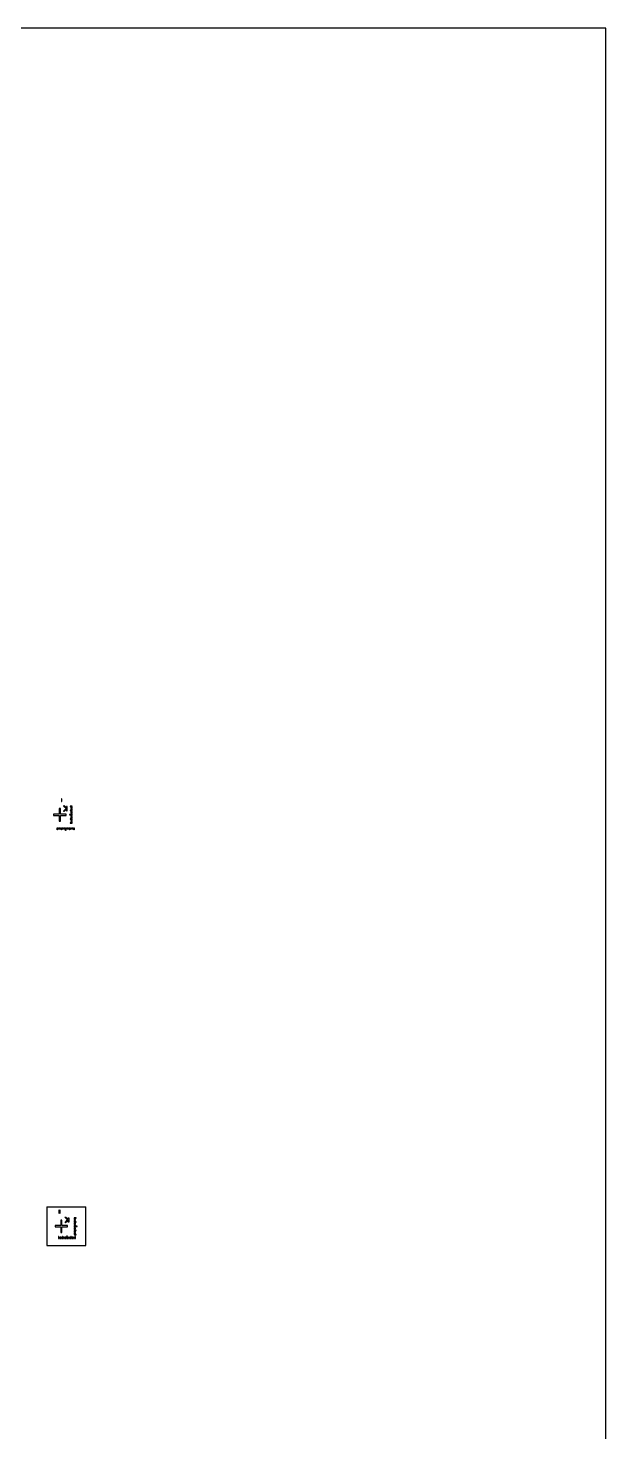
# Model space of a CAD drawing. Extents: x -119394 to 128420, y 74496 to 185496.
# Drawn here: x 55730 to 76507, y 134996 to 185496 of the extents above; entities that cross this region are included whole.
import ezdxf

# ---------------------------------------------------------------- set-up
doc = ezdxf.new("R2010")
doc.units = 13
for name, color, linetype in [('CHROME', 10, 'Continuous'), ('CL - Main', 150, 'Continuous'), ('Mask Borders', 40, 'Continuous')]:
    doc.layers.add(name, color=color, linetype=linetype)

msp = doc.modelspace()

# ---------------------------------------------------------------- linework, layer by layer
at = {"layer": 'CHROME'}
for p, q in [((56850, 142971), (56838, 142971)), ((56838, 142971), (56838, 142871)), ((56850, 142871), (56850, 142971)), ((56887, 142971), (56875, 142971)), ((56875, 142971), (56875, 142871)), ((56887, 142871), (56887, 142971)), ((56902, 142418), (56702, 142418)), ((56702, 142418), (56702, 142374)), ((56838, 142871), (56850, 142871)), ((56875, 142871), (56887, 142871)), ((56946, 142618), (56902, 142618)), ((56902, 142618), (56902, 142418)), ((56946, 142418), (56946, 142618)), ((57146, 142418), (56946, 142418)), ((57061, 142709), (57079, 142728)), ((57149, 142621), (57061, 142709)), ((57061, 142532), (57149, 142621)), ((57079, 142514), (57061, 142532)), ((57079, 142728), (57165, 142642)), ((57165, 142599), (57079, 142514)), ((57146, 142374), (57146, 142418)), ((57165, 142642), (57165, 142699)), ((57165, 142699), (57191, 142699)), ((57165, 142543), (57165, 142599)), ((57191, 142543), (57165, 142543)), ((57191, 142699), (57191, 142543)), ((57464, 142702), (57389, 142702)), ((57389, 142702), (57389, 142690)), ((57389, 142690), (57464, 142690)), ((57439, 142672), (57389, 142672)), ((57389, 142672), (57389, 142660)), ((57389, 142660), (57439, 142660)), ((57439, 142642), (57389, 142642)), ((57389, 142642), (57389, 142630)), ((57389, 142630), (57439, 142630)), ((57439, 142612), (57389, 142612)), ((57389, 142612), (57389, 142600)), ((57389, 142600), (57439, 142600)), ((57439, 142582), (57389, 142582)), ((57389, 142582), (57389, 142570)), ((57389, 142570), (57439, 142570)), ((57464, 142552), (57389, 142552)), ((57389, 142552), (57389, 142540)), ((57389, 142540), (57464, 142540)), ((57439, 142522), (57389, 142522)), ((57389, 142522), (57389, 142510)), ((57389, 142510), (57439, 142510)), ((57439, 142492), (57389, 142492)), ((57389, 142492), (57389, 142480)), ((57389, 142480), (57439, 142480)), ((57439, 142462), (57389, 142462)), ((57389, 142462), (57389, 142450)), ((57389, 142450), (57439, 142450)), ((57439, 142432), (57389, 142432)), ((57389, 142432), (57389, 142420)), ((57389, 142420), (57439, 142420)), ((57439, 142660), (57439, 142672)), ((57439, 142630), (57439, 142642)), ((57439, 142600), (57439, 142612)), ((57439, 142570), (57439, 142582)), ((57439, 142510), (57439, 142522)), ((57439, 142480), (57439, 142492)), ((57439, 142450), (57439, 142462)), ((57439, 142420), (57439, 142432)), ((57464, 142690), (57464, 142702)), ((57464, 142540), (57464, 142552)), ((56702, 142374), (56902, 142374)), ((56833, 142026), (56821, 142026)), ((56821, 142026), (56821, 141951)), ((56821, 141951), (56833, 141951)), ((56833, 141951), (56833, 142026)), ((56863, 142001), (56851, 142001)), ((56851, 142001), (56851, 141951)), ((56851, 141951), (56863, 141951)), ((56863, 141951), (56863, 142001)), ((56893, 142001), (56881, 142001)), ((56881, 142001), (56881, 141951)), ((56881, 141951), (56893, 141951)), ((56893, 141951), (56893, 142001)), ((56902, 142374), (56902, 142174)), ((56902, 142174), (56946, 142174)), ((56923, 142001), (56911, 142001)), ((56911, 142001), (56911, 141951)), ((56911, 141951), (56923, 141951)), ((56923, 141951), (56923, 142001)), ((56953, 142001), (56941, 142001)), ((56941, 142001), (56941, 141951)), ((56941, 141951), (56953, 141951)), ((56946, 142174), (56946, 142374)), ((56946, 142374), (57146, 142374)), ((56953, 141951), (56953, 142001)), ((56983, 142026), (56971, 142026)), ((56971, 142026), (56971, 141951)), ((56971, 141951), (56983, 141951)), ((56983, 141951), (56983, 142026)), ((57013, 142001), (57001, 142001)), ((57001, 142001), (57001, 141951)), ((57001, 141951), (57013, 141951)), ((57013, 141951), (57013, 142001)), ((57043, 142001), (57031, 142001)), ((57031, 142001), (57031, 141951)), ((57031, 141951), (57043, 141951)), ((57043, 141951), (57043, 142001)), ((57073, 142001), (57061, 142001)), ((57061, 142001), (57061, 141951)), ((57061, 141951), (57073, 141951)), ((57073, 141951), (57073, 142001)), ((57103, 142001), (57091, 142001)), ((57091, 142001), (57091, 141951)), ((57091, 141951), (57103, 141951)), ((57103, 141951), (57103, 142001)), ((57133, 142051), (57121, 142051)), ((57121, 142051), (57121, 141951)), ((57121, 141951), (57133, 141951)), ((57133, 141951), (57133, 142051)), ((57163, 142001), (57151, 142001)), ((57151, 142001), (57151, 141951)), ((57151, 141951), (57163, 141951)), ((57163, 141951), (57163, 142001)), ((57193, 142001), (57181, 142001)), ((57181, 142001), (57181, 141951)), ((57181, 141951), (57193, 141951)), ((57193, 141951), (57193, 142001)), ((57223, 142001), (57211, 142001)), ((57211, 142001), (57211, 141951)), ((57211, 141951), (57223, 141951)), ((57223, 141951), (57223, 142001)), ((57253, 142001), (57241, 142001)), ((57241, 142001), (57241, 141951)), ((57241, 141951), (57253, 141951)), ((57253, 141951), (57253, 142001)), ((57283, 142026), (57271, 142026)), ((57271, 142026), (57271, 141951)), ((57271, 141951), (57283, 141951)), ((57283, 141951), (57283, 142026)), ((57313, 142001), (57301, 142001)), ((57301, 142001), (57301, 141951)), ((57301, 141951), (57313, 141951)), ((57313, 141951), (57313, 142001)), ((57343, 142001), (57331, 142001)), ((57331, 142001), (57331, 141951)), ((57331, 141951), (57343, 141951)), ((57343, 141951), (57343, 142001)), ((57373, 142001), (57361, 142001)), ((57361, 142001), (57361, 141951)), ((57361, 141951), (57373, 141951)), ((57373, 141951), (57373, 142001)), ((57489, 142402), (57389, 142402)), ((57389, 142402), (57389, 142390)), ((57389, 142390), (57489, 142390)), ((57439, 142372), (57389, 142372)), ((57389, 142372), (57389, 142360)), ((57389, 142360), (57439, 142360)), ((57439, 142342), (57389, 142342)), ((57389, 142342), (57389, 142330)), ((57389, 142330), (57439, 142330)), ((57439, 142312), (57389, 142312)), ((57389, 142312), (57389, 142300)), ((57389, 142300), (57439, 142300)), ((57439, 142282), (57389, 142282)), ((57389, 142282), (57389, 142270)), ((57389, 142270), (57439, 142270)), ((57464, 142252), (57389, 142252)), ((57389, 142252), (57389, 142240)), ((57389, 142240), (57464, 142240)), ((57439, 142222), (57389, 142222)), ((57389, 142222), (57389, 142210)), ((57389, 142210), (57439, 142210)), ((57439, 142192), (57389, 142192)), ((57389, 142192), (57389, 142180)), ((57389, 142180), (57439, 142180)), ((57439, 142162), (57389, 142162)), ((57389, 142162), (57389, 142150)), ((57389, 142150), (57439, 142150)), ((57439, 142132), (57389, 142132)), ((57389, 142132), (57389, 142120)), ((57389, 142120), (57439, 142120)), ((57464, 142102), (57389, 142102)), ((57389, 142102), (57389, 142090)), ((57389, 142090), (57464, 142090)), ((57403, 142001), (57391, 142001)), ((57391, 142001), (57391, 141951)), ((57391, 141951), (57403, 141951)), ((57403, 141951), (57403, 142001)), ((57433, 142026), (57421, 142026)), ((57421, 142026), (57421, 141951)), ((57421, 141951), (57433, 141951)), ((57433, 141951), (57433, 142026)), ((57439, 142360), (57439, 142372)), ((57439, 142330), (57439, 142342)), ((57439, 142300), (57439, 142312)), ((57439, 142270), (57439, 142282)), ((57439, 142210), (57439, 142222)), ((57439, 142180), (57439, 142192)), ((57439, 142150), (57439, 142162)), ((57439, 142120), (57439, 142132)), ((57464, 142240), (57464, 142252)), ((57464, 142090), (57464, 142102)), ((57489, 142390), (57489, 142402))]:
    msp.add_line(p, q, dxfattribs=at)
at = {"layer": 'CL - Main'}
for p, q in [((56936, 157771), (56936, 157671)), ((56948, 157771), (56936, 157771)), ((56936, 157671), (56948, 157671)), ((56948, 157671), (56948, 157771)), ((56848, 157221), (56648, 157221)), ((56648, 157221), (56648, 157171)), ((56648, 157171), (56848, 157171)), ((56898, 157421), (56848, 157421)), ((56848, 157421), (56848, 157221)), ((56848, 157171), (56848, 156971)), ((56898, 157221), (56898, 157421)), ((57098, 157221), (56898, 157221)), ((56898, 156971), (56898, 157171)), ((56898, 157171), (57098, 157171)), ((57028, 157528), (57009, 157509)), ((57098, 157421), (57009, 157509)), ((57098, 157421), (57009, 157332)), ((57028, 157314), (57009, 157332)), ((57113, 157442), (57028, 157528)), ((57113, 157399), (57028, 157314)), ((57098, 157171), (57098, 157221)), ((57139, 157499), (57113, 157499)), ((57113, 157499), (57113, 157442)), ((57113, 157399), (57113, 157343)), ((57113, 157343), (57139, 157343)), ((57139, 157343), (57139, 157499)), ((57318, 157202), (57218, 157202)), ((57218, 157202), (57218, 157190)), ((57218, 157190), (57318, 157190)), ((57318, 157502), (57243, 157502)), ((57243, 157502), (57243, 157490)), ((57243, 157490), (57318, 157490)), ((57318, 157352), (57243, 157352)), ((57243, 157352), (57243, 157340)), ((57243, 157340), (57318, 157340)), ((57318, 157472), (57268, 157472)), ((57268, 157472), (57268, 157460)), ((57268, 157460), (57318, 157460)), ((57318, 157442), (57268, 157442)), ((57268, 157442), (57268, 157430)), ((57268, 157430), (57318, 157430)), ((57318, 157412), (57268, 157412)), ((57268, 157412), (57268, 157400)), ((57268, 157400), (57318, 157400)), ((57318, 157382), (57268, 157382)), ((57268, 157382), (57268, 157370)), ((57268, 157370), (57318, 157370)), ((57318, 157322), (57268, 157322)), ((57268, 157322), (57268, 157310)), ((57268, 157310), (57318, 157310)), ((57318, 157292), (57268, 157292)), ((57268, 157292), (57268, 157280)), ((57268, 157280), (57318, 157280)), ((57318, 157262), (57268, 157262)), ((57268, 157262), (57268, 157250)), ((57268, 157250), (57318, 157250)), ((57318, 157232), (57268, 157232)), ((57268, 157232), (57268, 157220)), ((57268, 157220), (57318, 157220)), ((57318, 157172), (57268, 157172)), ((57268, 157172), (57268, 157160)), ((57268, 157160), (57318, 157160)), ((57318, 157142), (57268, 157142)), ((57268, 157142), (57268, 157130)), ((57268, 157130), (57318, 157130)), ((57318, 157112), (57268, 157112)), ((57268, 157112), (57268, 157100)), ((57268, 157100), (57318, 157100)), ((57318, 157082), (57268, 157082)), ((57268, 157082), (57268, 157070)), ((57268, 157070), (57318, 157070)), ((57318, 157490), (57318, 157502)), ((57318, 157460), (57318, 157472)), ((57318, 157430), (57318, 157442)), ((57318, 157400), (57318, 157412)), ((57318, 157370), (57318, 157382)), ((57318, 157340), (57318, 157352)), ((57318, 157310), (57318, 157322)), ((57318, 157280), (57318, 157292)), ((57318, 157250), (57318, 157262)), ((57318, 157220), (57318, 157232)), ((57318, 157190), (57318, 157202)), ((57318, 157160), (57318, 157172)), ((57318, 157130), (57318, 157142)), ((57318, 157100), (57318, 157112)), ((57318, 157070), (57318, 157082)), ((56770, 156656), (56770, 156731)), ((56770, 156731), (56782, 156731)), ((56782, 156656), (56770, 156656)), ((56782, 156731), (56782, 156656)), ((56800, 156681), (56800, 156731)), ((56800, 156731), (56812, 156731)), ((56812, 156681), (56800, 156681)), ((56812, 156731), (56812, 156681)), ((56830, 156681), (56830, 156731)), ((56830, 156731), (56842, 156731)), ((56842, 156681), (56830, 156681)), ((56842, 156731), (56842, 156681)), ((56848, 156971), (56898, 156971)), ((56860, 156681), (56860, 156731)), ((56860, 156731), (56872, 156731)), ((56872, 156681), (56860, 156681)), ((56872, 156731), (56872, 156681)), ((56890, 156681), (56890, 156731)), ((56890, 156731), (56902, 156731)), ((56902, 156681), (56890, 156681)), ((56902, 156731), (56902, 156681)), ((56920, 156656), (56920, 156731)), ((56920, 156731), (56932, 156731)), ((56932, 156656), (56920, 156656)), ((56932, 156731), (56932, 156656)), ((56950, 156681), (56950, 156731)), ((56950, 156731), (56962, 156731)), ((56962, 156681), (56950, 156681)), ((56962, 156731), (56962, 156681)), ((56980, 156681), (56980, 156731)), ((56980, 156731), (56992, 156731)), ((56992, 156681), (56980, 156681)), ((56992, 156731), (56992, 156681)), ((57010, 156681), (57010, 156731)), ((57010, 156731), (57022, 156731)), ((57022, 156681), (57010, 156681)), ((57022, 156731), (57022, 156681)), ((57040, 156681), (57040, 156731)), ((57040, 156731), (57052, 156731)), ((57052, 156681), (57040, 156681)), ((57052, 156731), (57052, 156681)), ((57070, 156631), (57070, 156731)), ((57070, 156731), (57082, 156731)), ((57082, 156631), (57070, 156631)), ((57082, 156731), (57082, 156631)), ((57100, 156681), (57100, 156731)), ((57100, 156731), (57112, 156731)), ((57112, 156681), (57100, 156681)), ((57112, 156731), (57112, 156681)), ((57130, 156681), (57130, 156731)), ((57130, 156731), (57142, 156731)), ((57142, 156681), (57130, 156681)), ((57142, 156731), (57142, 156681)), ((57160, 156681), (57160, 156731)), ((57160, 156731), (57172, 156731)), ((57172, 156681), (57160, 156681)), ((57172, 156731), (57172, 156681)), ((57190, 156681), (57190, 156731)), ((57190, 156731), (57202, 156731)), ((57202, 156681), (57190, 156681)), ((57202, 156731), (57202, 156681)), ((57220, 156656), (57220, 156731)), ((57220, 156731), (57232, 156731)), ((57232, 156656), (57220, 156656)), ((57232, 156731), (57232, 156656)), ((57318, 157052), (57243, 157052)), ((57243, 157052), (57243, 157040)), ((57243, 157040), (57318, 157040)), ((57318, 156902), (57243, 156902)), ((57243, 156902), (57243, 156890)), ((57243, 156890), (57318, 156890)), ((57250, 156681), (57250, 156731)), ((57250, 156731), (57262, 156731)), ((57262, 156681), (57250, 156681)), ((57262, 156731), (57262, 156681)), ((57318, 157022), (57268, 157022)), ((57268, 157022), (57268, 157010)), ((57268, 157010), (57318, 157010)), ((57318, 156992), (57268, 156992)), ((57268, 156992), (57268, 156980)), ((57268, 156980), (57318, 156980)), ((57318, 156962), (57268, 156962)), ((57268, 156962), (57268, 156950)), ((57268, 156950), (57318, 156950)), ((57318, 156932), (57268, 156932)), ((57268, 156932), (57268, 156920)), ((57268, 156920), (57318, 156920)), ((57280, 156681), (57280, 156731)), ((57280, 156731), (57292, 156731)), ((57292, 156681), (57280, 156681)), ((57292, 156731), (57292, 156681)), ((57310, 156681), (57310, 156731)), ((57310, 156731), (57322, 156731)), ((57322, 156681), (57310, 156681)), ((57318, 157040), (57318, 157052)), ((57318, 157010), (57318, 157022)), ((57318, 156980), (57318, 156992)), ((57318, 156950), (57318, 156962)), ((57318, 156920), (57318, 156932)), ((57318, 156890), (57318, 156902)), ((57322, 156731), (57322, 156681)), ((57340, 156681), (57340, 156731)), ((57340, 156731), (57352, 156731)), ((57352, 156681), (57340, 156681)), ((57352, 156731), (57352, 156681)), ((57370, 156656), (57370, 156731)), ((57370, 156731), (57382, 156731)), ((57382, 156656), (57370, 156656)), ((57382, 156731), (57382, 156656)), ((56407, 143096), (56407, 141696)), ((56407, 143096), (57807, 143096)), ((57807, 141696), (57807, 143096)), ((56407, 141696), (57807, 141696))]:
    msp.add_line(p, q, dxfattribs=at)
at = {"layer": 'Mask Borders'}
for p, q in [((76507, 185496), (-24493, 185496)), ((76507, 84496), (76507, 185496))]:
    msp.add_line(p, q, dxfattribs=at)

doc.saveas('drawing.dxf')
